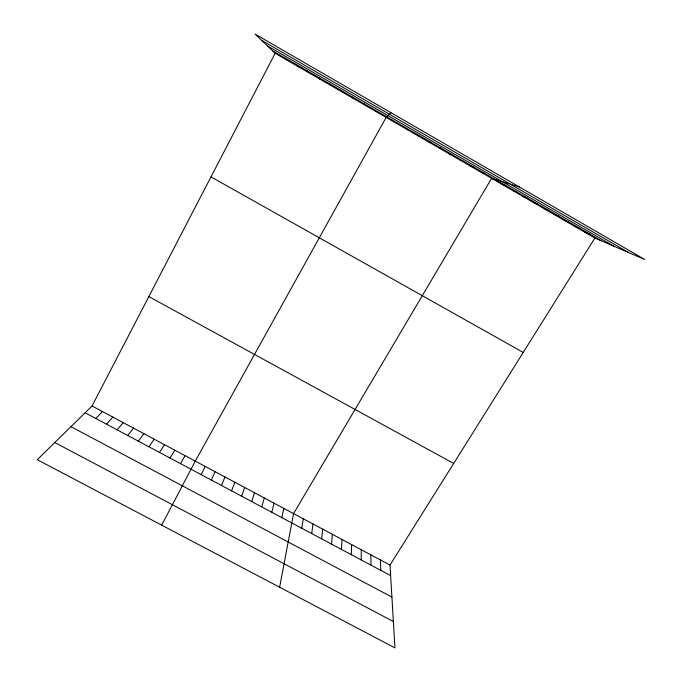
<?xml version="1.0" encoding="UTF-8"?>
<svg xmlns="http://www.w3.org/2000/svg" width="682" height="682" viewBox="0 0 682 682"><rect width="100%" height="100%" fill="white"/><g stroke="black" fill="none" stroke-linecap="round" stroke-linejoin="round"><path stroke-width="1.02" d="M361.17 559.913L361.255 549.743M351.315 554.662L351.639 544.611M341.443 549.402L342.006 539.462M331.554 544.125L332.347 534.304M321.64 538.848L322.68 529.147M311.708 533.554L312.987 523.972M301.759 528.252L303.285 518.789M279.637 587.228L293.558 513.597L491.611 178.343L519.437 187.004M281.802 517.612L283.814 508.388M271.794 512.276L274.053 503.18M261.769 506.931L264.275 497.954M251.718 501.577L254.471 492.719M241.658 496.215L244.659 487.477M231.573 490.835L234.821 482.225M375.151 111.064L375.45 110.296M221.462 485.448L224.966 476.965M211.335 480.051L215.086 471.688M201.19 474.646L205.197 466.403M594.917 238.027L389.993 565.088L394.955 647.9L37.28 459.711L92.044 405.986L275.153 53.29L255.102 34.1L644.72 259.475L594.917 238.027L275.153 53.29M161.677 525.166L195.282 461.117L386.148 117.415L390.957 112.683M180.534 463.632L185.052 455.653M170.014 458.031L174.797 450.171M159.477 452.413L164.524 444.69M148.923 446.787L154.234 439.191M138.344 441.143L143.919 433.684M127.747 435.491L133.587 428.168M117.116 429.831L123.237 422.635M106.477 424.161L112.862 417.094M95.812 418.475L102.462 411.544M396.796 123.561L397.683 123.144M407.418 129.699L408.603 129.452M418.015 135.829L419.49 135.744M428.594 141.941L430.359 142.026M439.157 148.037L441.203 148.292M449.694 154.123L452.03 154.55M460.205 160.202L462.831 160.781M470.699 166.263L473.606 167.013M481.168 172.307L484.356 173.228M502.037 184.37L505.797 185.615M512.446 190.38L516.479 191.787M522.83 196.382L527.143 197.951M533.196 202.366L537.783 204.097M543.537 208.342L548.396 210.227M553.852 214.301L558.993 216.356M564.15 220.252L569.564 222.46M574.432 226.185L580.118 228.555M584.687 232.119L590.646 234.642M54.782 442.541L393.378 621.541M70.962 426.676L391.911 597.082M92.044 405.986L389.993 565.088M85.122 412.781L390.624 575.608M148.846 296.576L453.675 463.445M210.985 176.885L523.23 352.441M261.598 40.315L628.668 252.562M267.523 45.984L613.945 246.228M272.655 50.903L601.149 240.712M284.181 57.561L286.363 59.76M295.681 64.202L297.54 66.222M307.156 70.834L308.699 72.667M318.596 77.45L319.841 79.103M330.02 84.048L330.949 85.523M341.418 90.629L342.04 91.925M352.79 97.202L353.097 98.319M380.428 559.982L380.82 570.391M370.846 554.867L371.008 565.156M364.128 103.758L364.137 104.696"/></g></svg>
